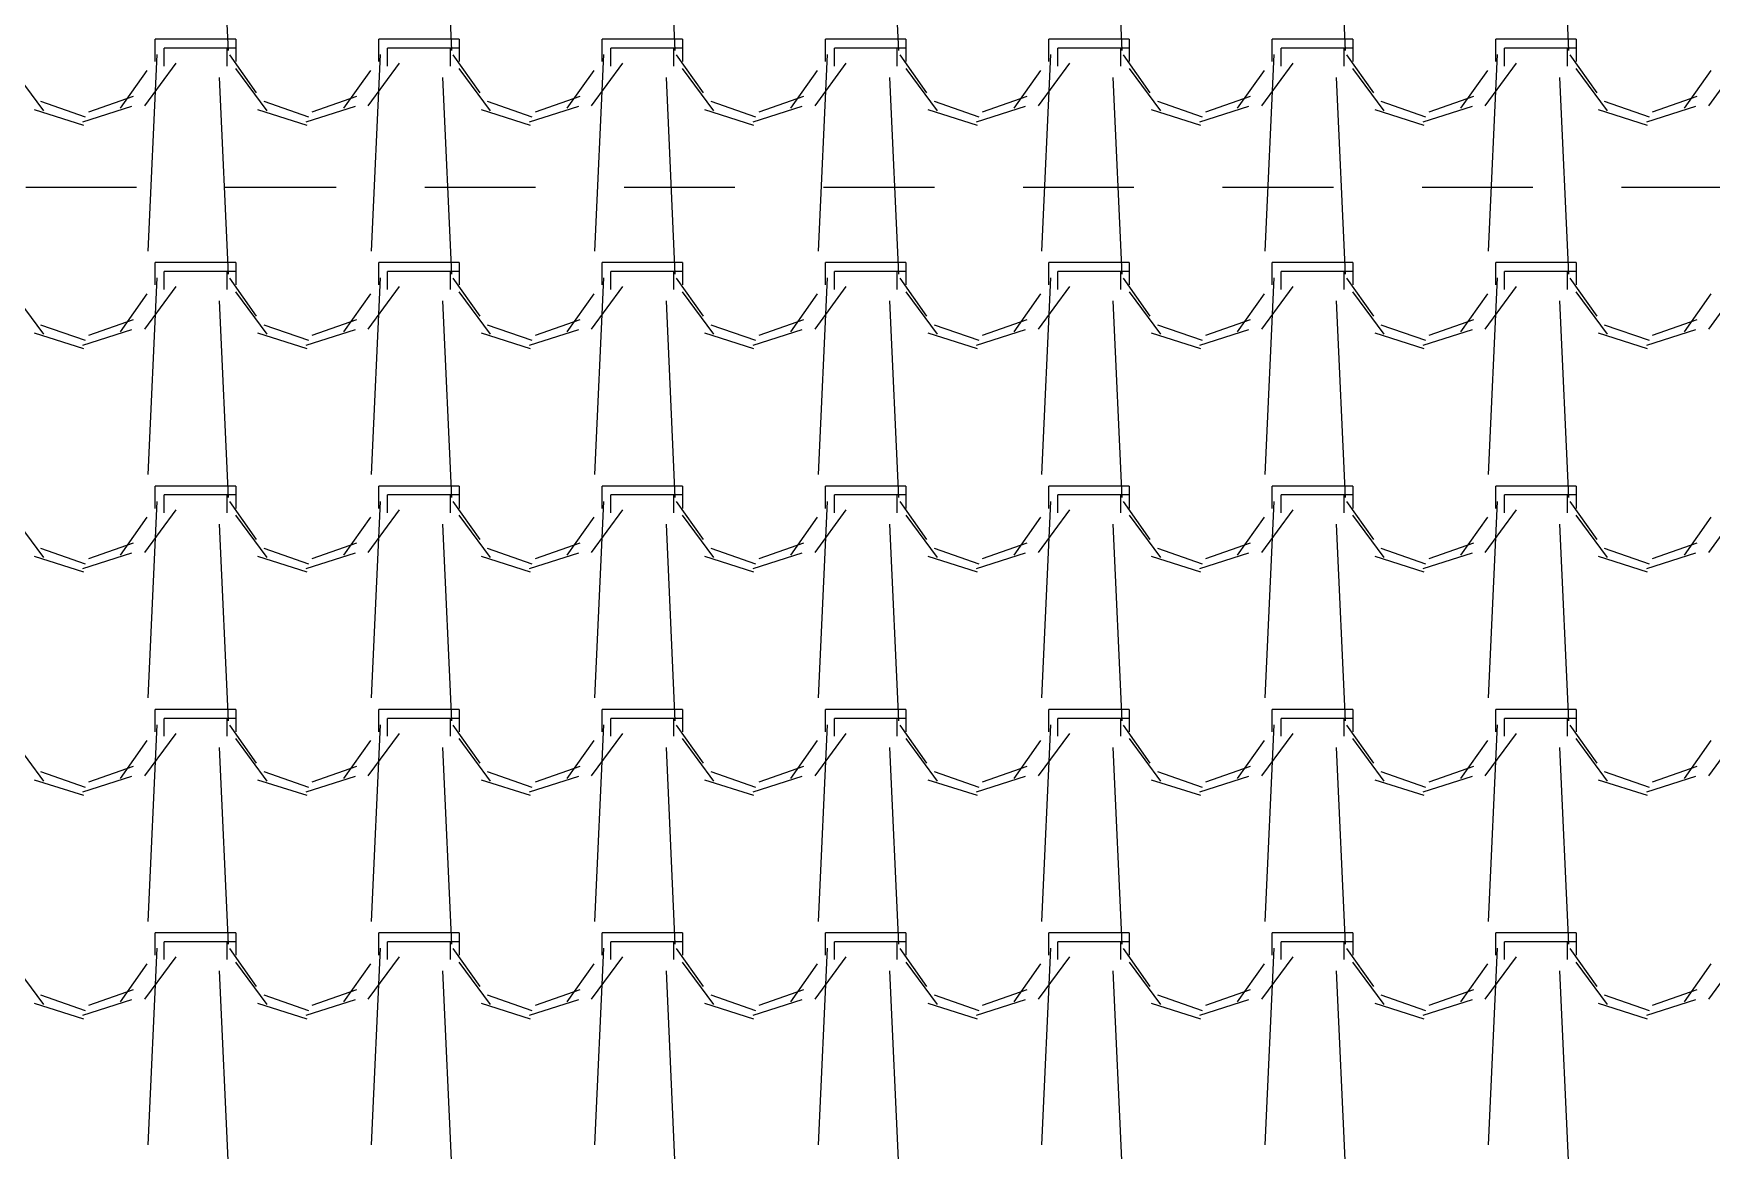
# Model space of a CAD drawing. Header units: millimetres. Extents: x 3923 to 4007, y 744 to 863.
# Drawn here: x 3933.053 to 3934.946, y 854.368 to 855.628 of the extents above; entities that cross this region are included whole.
import ezdxf

# ---------------------------------------------------------------- set-up
doc = ezdxf.new("R2010")
doc.units = ezdxf.units.MM
doc.linetypes.add('HIDDEN2', pattern=[0.1875, 0.125, -0.0625])
doc.layers.add('-HIDRO', color=8, linetype='Continuous')

msp = doc.modelspace()

# ---------------------------------------------------------------- linework, layer by layer
at = {"layer": '-HIDRO', "linetype": 'Continuous'}
for p, q in [((3933.2623, 855.8306), (3933.2723, 855.6088)), ((3933.5143, 855.8306), (3933.5243, 855.6088)), ((3933.7663, 855.8306), (3933.7763, 855.6088)), ((3934.0183, 855.8306), (3934.0284, 855.6088)), ((3934.2703, 855.8306), (3934.2804, 855.6088)), ((3934.5223, 855.8306), (3934.5324, 855.6088)), ((3934.7743, 855.8306), (3934.7844, 855.6088)), ((3933.2708, 855.6216), (3933.1902, 855.6216)), ((3933.1902, 855.5964), (3933.1902, 855.6216)), ((3933.2708, 855.6115), (3933.2002, 855.6115)), ((3933.2002, 855.5913), (3933.2002, 855.6115)), ((3933.2809, 855.6216), (3933.2708, 855.6216)), ((3933.2708, 855.6115), (3933.2708, 855.5913)), ((3933.2809, 855.6115), (3933.2708, 855.6115)), ((3933.2809, 855.6216), (3933.2809, 855.5964)), ((3933.5228, 855.6216), (3933.4422, 855.6216)), ((3933.4422, 855.5964), (3933.4422, 855.6216)), ((3933.5228, 855.6115), (3933.4522, 855.6115)), ((3933.4522, 855.5913), (3933.4522, 855.6115)), ((3933.5329, 855.6216), (3933.5228, 855.6216)), ((3933.5228, 855.6115), (3933.5228, 855.5913)), ((3933.5329, 855.6115), (3933.5228, 855.6115)), ((3933.5329, 855.6216), (3933.5329, 855.5964)), ((3933.7748, 855.6216), (3933.6942, 855.6216)), ((3933.6942, 855.5964), (3933.6942, 855.6216)), ((3933.7748, 855.6115), (3933.7042, 855.6115)), ((3933.7042, 855.5913), (3933.7042, 855.6115)), ((3933.7849, 855.6216), (3933.7748, 855.6216)), ((3933.7748, 855.6115), (3933.7748, 855.5913)), ((3933.7849, 855.6115), (3933.7748, 855.6115)), ((3933.7849, 855.6216), (3933.7849, 855.5964)), ((3934.0268, 855.6216), (3933.9462, 855.6216)), ((3933.9462, 855.5964), (3933.9462, 855.6216)), ((3934.0268, 855.6115), (3933.9562, 855.6115)), ((3933.9562, 855.5913), (3933.9562, 855.6115)), ((3934.0369, 855.6216), (3934.0268, 855.6216)), ((3934.0268, 855.6115), (3934.0268, 855.5913)), ((3934.0369, 855.6115), (3934.0268, 855.6115)), ((3934.0369, 855.6216), (3934.0369, 855.5964)), ((3934.2788, 855.6216), (3934.1982, 855.6216)), ((3934.1982, 855.5964), (3934.1982, 855.6216)), ((3934.2788, 855.6115), (3934.2082, 855.6115)), ((3934.2082, 855.5913), (3934.2082, 855.6115)), ((3934.2889, 855.6216), (3934.2788, 855.6216)), ((3934.2788, 855.6115), (3934.2788, 855.5913)), ((3934.2889, 855.6115), (3934.2788, 855.6115)), ((3934.2889, 855.6216), (3934.2889, 855.5964)), ((3934.5308, 855.6216), (3934.4502, 855.6216)), ((3934.4502, 855.5964), (3934.4502, 855.6216)), ((3934.5308, 855.6115), (3934.4602, 855.6115)), ((3934.4602, 855.5913), (3934.4602, 855.6115)), ((3934.5409, 855.6216), (3934.5308, 855.6216)), ((3934.5308, 855.6115), (3934.5308, 855.5913)), ((3934.5409, 855.6115), (3934.5308, 855.6115)), ((3934.5409, 855.6216), (3934.5409, 855.5964)), ((3934.7828, 855.6216), (3934.7022, 855.6216)), ((3934.7022, 855.5964), (3934.7022, 855.6216)), ((3934.7828, 855.6115), (3934.7122, 855.6115)), ((3934.7122, 855.5913), (3934.7122, 855.6115)), ((3934.7929, 855.6216), (3934.7828, 855.6216)), ((3934.7828, 855.6115), (3934.7828, 855.5913)), ((3934.7929, 855.6115), (3934.7828, 855.6115)), ((3934.7929, 855.6216), (3934.7929, 855.5964)), ((3933.0287, 855.5886), (3933.064, 855.5408)), ((3933.1784, 855.5467), (3933.2137, 855.5946)), ((3933.1919, 855.6043), (3933.1818, 855.3825)), ((3933.2739, 855.604), (3933.3042, 855.5611)), ((3933.2807, 855.5886), (3933.316, 855.5408)), ((3933.4304, 855.5467), (3933.4657, 855.5946)), ((3933.4439, 855.6043), (3933.4338, 855.3825)), ((3933.5259, 855.604), (3933.5562, 855.5611)), ((3933.5327, 855.5886), (3933.568, 855.5408)), ((3933.6824, 855.5467), (3933.7177, 855.5946)), ((3933.6959, 855.6043), (3933.6858, 855.3825)), ((3933.7779, 855.604), (3933.8082, 855.5611)), ((3933.7847, 855.5886), (3933.82, 855.5408)), ((3933.9344, 855.5467), (3933.9697, 855.5946)), ((3933.9479, 855.6043), (3933.9378, 855.3825)), ((3934.0299, 855.604), (3934.0602, 855.5611)), ((3934.0367, 855.5886), (3934.072, 855.5408)), ((3934.1864, 855.5467), (3934.2217, 855.5946)), ((3934.1999, 855.6043), (3934.1898, 855.3825)), ((3934.2819, 855.604), (3934.3122, 855.5611)), ((3934.2887, 855.5886), (3934.324, 855.5408)), ((3934.411, 855.5437), (3934.4412, 855.5865)), ((3934.4384, 855.5467), (3934.4737, 855.5946)), ((3934.4519, 855.6043), (3934.4418, 855.3825)), ((3934.5339, 855.604), (3934.5642, 855.5611)), ((3934.5407, 855.5886), (3934.576, 855.5408)), ((3934.663, 855.5437), (3934.6932, 855.5865)), ((3934.6904, 855.5467), (3934.7257, 855.5946)), ((3934.7039, 855.6043), (3934.6938, 855.3825)), ((3934.7859, 855.604), (3934.8162, 855.5611)), ((3934.7927, 855.5886), (3934.828, 855.5408)), ((3934.915, 855.5437), (3934.9452, 855.5865)), ((3934.9424, 855.5467), (3934.9777, 855.5946)), ((3933.151, 855.5437), (3933.1812, 855.5865)), ((3933.2623, 855.5786), (3933.2723, 855.3568)), ((3933.403, 855.5437), (3933.4332, 855.5865)), ((3933.5143, 855.5786), (3933.5243, 855.3568)), ((3933.655, 855.5437), (3933.6852, 855.5865)), ((3933.7663, 855.5786), (3933.7763, 855.3568)), ((3933.907, 855.5437), (3933.9372, 855.5865)), ((3934.0183, 855.5786), (3934.0284, 855.3568)), ((3934.159, 855.5437), (3934.1892, 855.5865)), ((3934.2703, 855.5786), (3934.2804, 855.3568)), ((3934.5223, 855.5786), (3934.5324, 855.3568)), ((3934.7743, 855.5786), (3934.7844, 855.3568)), ((3933.0607, 855.5516), (3933.1111, 855.534)), ((3933.1152, 855.5399), (3933.1656, 855.5576)), ((3933.3127, 855.5516), (3933.3631, 855.534)), ((3933.3672, 855.5399), (3933.4176, 855.5576)), ((3933.5647, 855.5516), (3933.6151, 855.534)), ((3933.6192, 855.5399), (3933.6696, 855.5576)), ((3933.8167, 855.5516), (3933.8671, 855.534)), ((3933.8712, 855.5399), (3933.9216, 855.5576)), ((3934.0687, 855.5516), (3934.1191, 855.534)), ((3934.1232, 855.5399), (3934.1736, 855.5576)), ((3934.3207, 855.5516), (3934.3711, 855.534)), ((3934.3752, 855.5399), (3934.4256, 855.5576)), ((3934.5727, 855.5516), (3934.6231, 855.534)), ((3934.6272, 855.5399), (3934.6776, 855.5576)), ((3934.8247, 855.5516), (3934.8751, 855.534)), ((3934.8792, 855.5399), (3934.9296, 855.5576)), ((3933.0537, 855.5423), (3933.1091, 855.5247)), ((3933.1085, 855.5286), (3933.1639, 855.5463)), ((3933.3057, 855.5423), (3933.3611, 855.5247)), ((3933.3605, 855.5286), (3933.4159, 855.5463)), ((3933.5577, 855.5423), (3933.6131, 855.5247)), ((3933.6125, 855.5286), (3933.6679, 855.5463)), ((3933.8097, 855.5423), (3933.8651, 855.5247)), ((3933.8645, 855.5286), (3933.9199, 855.5463)), ((3934.0617, 855.5423), (3934.1171, 855.5247)), ((3934.1165, 855.5286), (3934.1719, 855.5463)), ((3934.3137, 855.5423), (3934.3691, 855.5247)), ((3934.3685, 855.5286), (3934.4239, 855.5463)), ((3934.5657, 855.5423), (3934.6211, 855.5247)), ((3934.6205, 855.5286), (3934.6759, 855.5463)), ((3934.8177, 855.5423), (3934.8731, 855.5247)), ((3934.8725, 855.5286), (3934.9279, 855.5463)), ((3933.2708, 855.3696), (3933.1902, 855.3696)), ((3933.1902, 855.3444), (3933.1902, 855.3696)), ((3933.2708, 855.3595), (3933.2002, 855.3595)), ((3933.2002, 855.3393), (3933.2002, 855.3595)), ((3933.2809, 855.3696), (3933.2708, 855.3696)), ((3933.2708, 855.3595), (3933.2708, 855.3393)), ((3933.2809, 855.3595), (3933.2708, 855.3595)), ((3933.2809, 855.3696), (3933.2809, 855.3444)), ((3933.5228, 855.3696), (3933.4422, 855.3696)), ((3933.4422, 855.3444), (3933.4422, 855.3696)), ((3933.5228, 855.3595), (3933.4522, 855.3595)), ((3933.4522, 855.3393), (3933.4522, 855.3595)), ((3933.5329, 855.3696), (3933.5228, 855.3696)), ((3933.5228, 855.3595), (3933.5228, 855.3393)), ((3933.5329, 855.3595), (3933.5228, 855.3595)), ((3933.5329, 855.3696), (3933.5329, 855.3444)), ((3933.7748, 855.3696), (3933.6942, 855.3696)), ((3933.6942, 855.3444), (3933.6942, 855.3696)), ((3933.7748, 855.3595), (3933.7042, 855.3595)), ((3933.7042, 855.3393), (3933.7042, 855.3595)), ((3933.7849, 855.3696), (3933.7748, 855.3696)), ((3933.7748, 855.3595), (3933.7748, 855.3393)), ((3933.7849, 855.3595), (3933.7748, 855.3595)), ((3933.7849, 855.3696), (3933.7849, 855.3444)), ((3934.0268, 855.3696), (3933.9462, 855.3696)), ((3933.9462, 855.3444), (3933.9462, 855.3696)), ((3934.0268, 855.3595), (3933.9562, 855.3595)), ((3933.9562, 855.3393), (3933.9562, 855.3595)), ((3934.0369, 855.3696), (3934.0268, 855.3696)), ((3934.0268, 855.3595), (3934.0268, 855.3393)), ((3934.0369, 855.3595), (3934.0268, 855.3595)), ((3934.0369, 855.3696), (3934.0369, 855.3444)), ((3934.2788, 855.3696), (3934.1982, 855.3696)), ((3934.1982, 855.3444), (3934.1982, 855.3696)), ((3934.2788, 855.3595), (3934.2082, 855.3595)), ((3934.2082, 855.3393), (3934.2082, 855.3595)), ((3934.2889, 855.3696), (3934.2788, 855.3696)), ((3934.2788, 855.3595), (3934.2788, 855.3393)), ((3934.2889, 855.3595), (3934.2788, 855.3595)), ((3934.2889, 855.3696), (3934.2889, 855.3444)), ((3934.5308, 855.3696), (3934.4502, 855.3696)), ((3934.4502, 855.3444), (3934.4502, 855.3696)), ((3934.5308, 855.3595), (3934.4602, 855.3595)), ((3934.4602, 855.3393), (3934.4602, 855.3595)), ((3934.5409, 855.3696), (3934.5308, 855.3696)), ((3934.5308, 855.3595), (3934.5308, 855.3393)), ((3934.5409, 855.3595), (3934.5308, 855.3595)), ((3934.5409, 855.3696), (3934.5409, 855.3444)), ((3934.7828, 855.3696), (3934.7022, 855.3696)), ((3934.7022, 855.3444), (3934.7022, 855.3696)), ((3934.7828, 855.3595), (3934.7122, 855.3595)), ((3934.7122, 855.3393), (3934.7122, 855.3595)), ((3934.7929, 855.3696), (3934.7828, 855.3696)), ((3934.7828, 855.3595), (3934.7828, 855.3393)), ((3934.7929, 855.3595), (3934.7828, 855.3595)), ((3934.7929, 855.3696), (3934.7929, 855.3444)), ((3933.1784, 855.2947), (3933.2137, 855.3426)), ((3933.1919, 855.3523), (3933.1818, 855.1305)), ((3933.2739, 855.352), (3933.3042, 855.3091)), ((3933.4304, 855.2947), (3933.4657, 855.3426)), ((3933.4439, 855.3523), (3933.4338, 855.1305)), ((3933.5259, 855.352), (3933.5562, 855.3091)), ((3933.6824, 855.2947), (3933.7177, 855.3426)), ((3933.6959, 855.3523), (3933.6858, 855.1305)), ((3933.7779, 855.352), (3933.8082, 855.3091)), ((3933.9344, 855.2947), (3933.9697, 855.3426)), ((3933.9479, 855.3523), (3933.9378, 855.1305)), ((3934.0299, 855.352), (3934.0602, 855.3091)), ((3934.1864, 855.2947), (3934.2217, 855.3426)), ((3934.1999, 855.3523), (3934.1898, 855.1305)), ((3934.2819, 855.352), (3934.3122, 855.3091)), ((3934.4384, 855.2947), (3934.4737, 855.3426)), ((3934.4519, 855.3523), (3934.4418, 855.1305)), ((3934.5339, 855.352), (3934.5642, 855.3091)), ((3934.6904, 855.2947), (3934.7257, 855.3426)), ((3934.7039, 855.3523), (3934.6938, 855.1305)), ((3934.7859, 855.352), (3934.8162, 855.3091)), ((3934.9424, 855.2947), (3934.9777, 855.3426)), ((3933.0287, 855.3366), (3933.064, 855.2888)), ((3933.151, 855.2917), (3933.1812, 855.3345)), ((3933.2623, 855.3266), (3933.2723, 855.1048)), ((3933.2807, 855.3366), (3933.316, 855.2888)), ((3933.403, 855.2917), (3933.4332, 855.3345)), ((3933.5143, 855.3266), (3933.5243, 855.1048)), ((3933.5327, 855.3366), (3933.568, 855.2888)), ((3933.655, 855.2917), (3933.6852, 855.3345)), ((3933.7663, 855.3266), (3933.7763, 855.1048)), ((3933.7847, 855.3366), (3933.82, 855.2888)), ((3933.907, 855.2917), (3933.9372, 855.3345)), ((3934.0183, 855.3266), (3934.0284, 855.1048)), ((3934.0367, 855.3366), (3934.072, 855.2888)), ((3934.159, 855.2917), (3934.1892, 855.3345)), ((3934.2703, 855.3266), (3934.2804, 855.1048)), ((3934.2887, 855.3366), (3934.324, 855.2888)), ((3934.411, 855.2917), (3934.4412, 855.3345)), ((3934.5223, 855.3266), (3934.5324, 855.1048)), ((3934.5407, 855.3366), (3934.576, 855.2888)), ((3934.663, 855.2917), (3934.6932, 855.3345)), ((3934.7743, 855.3266), (3934.7844, 855.1048)), ((3934.7927, 855.3366), (3934.828, 855.2888)), ((3934.915, 855.2917), (3934.9452, 855.3345)), ((3933.1152, 855.2879), (3933.1656, 855.3055)), ((3933.3672, 855.2879), (3933.4176, 855.3055)), ((3933.6192, 855.2879), (3933.6696, 855.3055)), ((3933.8712, 855.2879), (3933.9216, 855.3055)), ((3934.1232, 855.2879), (3934.1736, 855.3055)), ((3934.3752, 855.2879), (3934.4256, 855.3055)), ((3934.6272, 855.2879), (3934.6776, 855.3055)), ((3934.8792, 855.2879), (3934.9296, 855.3055)), ((3933.0537, 855.2903), (3933.1091, 855.2727)), ((3933.0607, 855.2996), (3933.1111, 855.282)), ((3933.1085, 855.2766), (3933.1639, 855.2943)), ((3933.3057, 855.2903), (3933.3611, 855.2727)), ((3933.3127, 855.2996), (3933.3631, 855.282)), ((3933.3605, 855.2766), (3933.4159, 855.2943)), ((3933.5577, 855.2903), (3933.6131, 855.2727)), ((3933.5647, 855.2996), (3933.6151, 855.282)), ((3933.6125, 855.2766), (3933.6679, 855.2943)), ((3933.8097, 855.2903), (3933.8651, 855.2727)), ((3933.8167, 855.2996), (3933.8671, 855.282)), ((3933.8645, 855.2766), (3933.9199, 855.2943)), ((3934.0617, 855.2903), (3934.1171, 855.2727)), ((3934.0687, 855.2996), (3934.1191, 855.282)), ((3934.1165, 855.2766), (3934.1719, 855.2943)), ((3934.3137, 855.2903), (3934.3691, 855.2727)), ((3934.3207, 855.2996), (3934.3711, 855.282)), ((3934.3685, 855.2766), (3934.4239, 855.2943)), ((3934.5657, 855.2903), (3934.6211, 855.2727)), ((3934.5727, 855.2996), (3934.6231, 855.282)), ((3934.6205, 855.2766), (3934.6759, 855.2943)), ((3934.8177, 855.2903), (3934.8731, 855.2727)), ((3934.8247, 855.2996), (3934.8751, 855.282)), ((3934.8725, 855.2766), (3934.9279, 855.2943)), ((3933.2708, 855.1176), (3933.1902, 855.1176)), ((3933.1902, 855.0924), (3933.1902, 855.1176)), ((3933.2809, 855.1176), (3933.2708, 855.1176)), ((3933.2809, 855.1176), (3933.2809, 855.0924)), ((3933.5228, 855.1176), (3933.4422, 855.1176)), ((3933.4422, 855.0924), (3933.4422, 855.1176)), ((3933.5329, 855.1176), (3933.5228, 855.1176)), ((3933.5329, 855.1176), (3933.5329, 855.0924)), ((3933.7748, 855.1176), (3933.6942, 855.1176)), ((3933.6942, 855.0924), (3933.6942, 855.1176)), ((3933.7849, 855.1176), (3933.7748, 855.1176)), ((3933.7849, 855.1176), (3933.7849, 855.0924)), ((3934.0268, 855.1176), (3933.9462, 855.1176)), ((3933.9462, 855.0924), (3933.9462, 855.1176)), ((3934.0369, 855.1176), (3934.0268, 855.1176)), ((3934.0369, 855.1176), (3934.0369, 855.0924)), ((3934.2788, 855.1176), (3934.1982, 855.1176)), ((3934.1982, 855.0924), (3934.1982, 855.1176)), ((3934.2889, 855.1176), (3934.2788, 855.1176)), ((3934.2889, 855.1176), (3934.2889, 855.0924)), ((3934.5308, 855.1176), (3934.4502, 855.1176)), ((3934.4502, 855.0924), (3934.4502, 855.1176)), ((3934.5409, 855.1176), (3934.5308, 855.1176)), ((3934.5409, 855.1176), (3934.5409, 855.0924)), ((3934.7828, 855.1176), (3934.7022, 855.1176)), ((3934.7022, 855.0924), (3934.7022, 855.1176)), ((3934.7929, 855.1176), (3934.7828, 855.1176)), ((3934.7929, 855.1176), (3934.7929, 855.0924)), ((3933.1919, 855.1003), (3933.1818, 854.8785)), ((3933.2708, 855.1075), (3933.2002, 855.1075)), ((3933.2002, 855.0873), (3933.2002, 855.1075)), ((3933.2708, 855.1075), (3933.2708, 855.0873)), ((3933.2809, 855.1075), (3933.2708, 855.1075)), ((3933.2739, 855.1), (3933.3042, 855.0571)), ((3933.4439, 855.1003), (3933.4338, 854.8785)), ((3933.5228, 855.1075), (3933.4522, 855.1075)), ((3933.4522, 855.0873), (3933.4522, 855.1075)), ((3933.5228, 855.1075), (3933.5228, 855.0873)), ((3933.5329, 855.1075), (3933.5228, 855.1075)), ((3933.5259, 855.1), (3933.5562, 855.0571)), ((3933.6959, 855.1003), (3933.6858, 854.8785)), ((3933.7748, 855.1075), (3933.7042, 855.1075)), ((3933.7042, 855.0873), (3933.7042, 855.1075)), ((3933.7748, 855.1075), (3933.7748, 855.0873)), ((3933.7849, 855.1075), (3933.7748, 855.1075)), ((3933.7779, 855.1), (3933.8082, 855.0571)), ((3933.9479, 855.1003), (3933.9378, 854.8785)), ((3934.0268, 855.1075), (3933.9562, 855.1075)), ((3933.9562, 855.0873), (3933.9562, 855.1075)), ((3934.0268, 855.1075), (3934.0268, 855.0873)), ((3934.0369, 855.1075), (3934.0268, 855.1075)), ((3934.0299, 855.1), (3934.0602, 855.0571)), ((3934.1999, 855.1003), (3934.1898, 854.8785)), ((3934.2788, 855.1075), (3934.2082, 855.1075)), ((3934.2082, 855.0873), (3934.2082, 855.1075)), ((3934.2788, 855.1075), (3934.2788, 855.0873)), ((3934.2889, 855.1075), (3934.2788, 855.1075)), ((3934.2819, 855.1), (3934.3122, 855.0571)), ((3934.4519, 855.1003), (3934.4418, 854.8785)), ((3934.5308, 855.1075), (3934.4602, 855.1075)), ((3934.4602, 855.0873), (3934.4602, 855.1075)), ((3934.5308, 855.1075), (3934.5308, 855.0873)), ((3934.5409, 855.1075), (3934.5308, 855.1075)), ((3934.5339, 855.1), (3934.5642, 855.0571)), ((3934.7039, 855.1003), (3934.6938, 854.8785)), ((3934.7828, 855.1075), (3934.7122, 855.1075)), ((3934.7122, 855.0873), (3934.7122, 855.1075)), ((3934.7828, 855.1075), (3934.7828, 855.0873)), ((3934.7929, 855.1075), (3934.7828, 855.1075)), ((3934.7859, 855.1), (3934.8162, 855.0571)), ((3933.0287, 855.0846), (3933.064, 855.0368)), ((3933.151, 855.0397), (3933.1812, 855.0825)), ((3933.1784, 855.0427), (3933.2137, 855.0906)), ((3933.2807, 855.0846), (3933.316, 855.0368)), ((3933.403, 855.0397), (3933.4332, 855.0825)), ((3933.4304, 855.0427), (3933.4657, 855.0906)), ((3933.5327, 855.0846), (3933.568, 855.0368)), ((3933.655, 855.0397), (3933.6852, 855.0825)), ((3933.6824, 855.0427), (3933.7177, 855.0906)), ((3933.7847, 855.0846), (3933.82, 855.0368)), ((3933.907, 855.0397), (3933.9372, 855.0825)), ((3933.9344, 855.0427), (3933.9697, 855.0906)), ((3934.0367, 855.0846), (3934.072, 855.0368)), ((3934.159, 855.0397), (3934.1892, 855.0825)), ((3934.1864, 855.0427), (3934.2217, 855.0906)), ((3934.2887, 855.0846), (3934.324, 855.0368)), ((3934.411, 855.0397), (3934.4412, 855.0825)), ((3934.4384, 855.0427), (3934.4737, 855.0906)), ((3934.5407, 855.0846), (3934.576, 855.0368)), ((3934.663, 855.0397), (3934.6932, 855.0825)), ((3934.6904, 855.0427), (3934.7257, 855.0906)), ((3934.7927, 855.0846), (3934.828, 855.0368)), ((3934.915, 855.0397), (3934.9452, 855.0825)), ((3934.9424, 855.0427), (3934.9777, 855.0906)), ((3933.2623, 855.0746), (3933.2723, 854.8528)), ((3933.5143, 855.0746), (3933.5243, 854.8528)), ((3933.7663, 855.0746), (3933.7763, 854.8528)), ((3934.0183, 855.0746), (3934.0284, 854.8528)), ((3934.2703, 855.0746), (3934.2804, 854.8528)), ((3934.5223, 855.0746), (3934.5324, 854.8528)), ((3934.7743, 855.0746), (3934.7844, 854.8528)), ((3933.0537, 855.0383), (3933.1091, 855.0207)), ((3933.0607, 855.0476), (3933.1111, 855.03)), ((3933.1085, 855.0246), (3933.1639, 855.0423)), ((3933.1152, 855.0359), (3933.1656, 855.0535)), ((3933.3057, 855.0383), (3933.3611, 855.0207)), ((3933.3127, 855.0476), (3933.3631, 855.03)), ((3933.3605, 855.0246), (3933.4159, 855.0423)), ((3933.3672, 855.0359), (3933.4176, 855.0535)), ((3933.5577, 855.0383), (3933.6131, 855.0207)), ((3933.5647, 855.0476), (3933.6151, 855.03)), ((3933.6125, 855.0246), (3933.6679, 855.0423)), ((3933.6192, 855.0359), (3933.6696, 855.0535)), ((3933.8097, 855.0383), (3933.8651, 855.0207)), ((3933.8167, 855.0476), (3933.8671, 855.03)), ((3933.8645, 855.0246), (3933.9199, 855.0423)), ((3933.8712, 855.0359), (3933.9216, 855.0535)), ((3934.0617, 855.0383), (3934.1171, 855.0207)), ((3934.0687, 855.0476), (3934.1191, 855.03)), ((3934.1165, 855.0246), (3934.1719, 855.0423)), ((3934.1232, 855.0359), (3934.1736, 855.0535)), ((3934.3137, 855.0383), (3934.3691, 855.0207)), ((3934.3207, 855.0476), (3934.3711, 855.03)), ((3934.3685, 855.0246), (3934.4239, 855.0423)), ((3934.3752, 855.0359), (3934.4256, 855.0535)), ((3934.5657, 855.0383), (3934.6211, 855.0207)), ((3934.5727, 855.0476), (3934.6231, 855.03)), ((3934.6205, 855.0246), (3934.6759, 855.0423)), ((3934.6272, 855.0359), (3934.6776, 855.0535)), ((3934.8177, 855.0383), (3934.8731, 855.0207)), ((3934.8247, 855.0476), (3934.8751, 855.03)), ((3934.8725, 855.0246), (3934.9279, 855.0423)), ((3934.8792, 855.0359), (3934.9296, 855.0535)), ((3933.2708, 854.8656), (3933.1902, 854.8656)), ((3933.1902, 854.8404), (3933.1902, 854.8656)), ((3933.2708, 854.8555), (3933.2002, 854.8555)), ((3933.2002, 854.8353), (3933.2002, 854.8555)), ((3933.2809, 854.8656), (3933.2708, 854.8656)), ((3933.2708, 854.8555), (3933.2708, 854.8353)), ((3933.2809, 854.8555), (3933.2708, 854.8555)), ((3933.2809, 854.8656), (3933.2809, 854.8404)), ((3933.5228, 854.8656), (3933.4422, 854.8656)), ((3933.4422, 854.8404), (3933.4422, 854.8656)), ((3933.5228, 854.8555), (3933.4522, 854.8555)), ((3933.4522, 854.8353), (3933.4522, 854.8555)), ((3933.5329, 854.8656), (3933.5228, 854.8656)), ((3933.5228, 854.8555), (3933.5228, 854.8353)), ((3933.5329, 854.8555), (3933.5228, 854.8555)), ((3933.5329, 854.8656), (3933.5329, 854.8404)), ((3933.7748, 854.8656), (3933.6942, 854.8656)), ((3933.6942, 854.8404), (3933.6942, 854.8656)), ((3933.7748, 854.8555), (3933.7042, 854.8555)), ((3933.7042, 854.8353), (3933.7042, 854.8555)), ((3933.7849, 854.8656), (3933.7748, 854.8656)), ((3933.7748, 854.8555), (3933.7748, 854.8353)), ((3933.7849, 854.8555), (3933.7748, 854.8555)), ((3933.7849, 854.8656), (3933.7849, 854.8404)), ((3934.0268, 854.8656), (3933.9462, 854.8656)), ((3933.9462, 854.8404), (3933.9462, 854.8656)), ((3934.0268, 854.8555), (3933.9562, 854.8555)), ((3933.9562, 854.8353), (3933.9562, 854.8555)), ((3934.0369, 854.8656), (3934.0268, 854.8656)), ((3934.0268, 854.8555), (3934.0268, 854.8353)), ((3934.0369, 854.8555), (3934.0268, 854.8555)), ((3934.0369, 854.8656), (3934.0369, 854.8404)), ((3934.2788, 854.8656), (3934.1982, 854.8656)), ((3934.1982, 854.8404), (3934.1982, 854.8656)), ((3934.2788, 854.8555), (3934.2082, 854.8555)), ((3934.2082, 854.8353), (3934.2082, 854.8555)), ((3934.2889, 854.8656), (3934.2788, 854.8656)), ((3934.2788, 854.8555), (3934.2788, 854.8353)), ((3934.2889, 854.8555), (3934.2788, 854.8555)), ((3934.2889, 854.8656), (3934.2889, 854.8404)), ((3934.5308, 854.8656), (3934.4502, 854.8656)), ((3934.4502, 854.8404), (3934.4502, 854.8656)), ((3934.5308, 854.8555), (3934.4602, 854.8555)), ((3934.4602, 854.8353), (3934.4602, 854.8555)), ((3934.5409, 854.8656), (3934.5308, 854.8656)), ((3934.5308, 854.8555), (3934.5308, 854.8353)), ((3934.5409, 854.8555), (3934.5308, 854.8555)), ((3934.5409, 854.8656), (3934.5409, 854.8404)), ((3934.7828, 854.8656), (3934.7022, 854.8656)), ((3934.7022, 854.8404), (3934.7022, 854.8656)), ((3934.7828, 854.8555), (3934.7122, 854.8555)), ((3934.7122, 854.8353), (3934.7122, 854.8555)), ((3934.7929, 854.8656), (3934.7828, 854.8656)), ((3934.7828, 854.8555), (3934.7828, 854.8353)), ((3934.7929, 854.8555), (3934.7828, 854.8555)), ((3934.7929, 854.8656), (3934.7929, 854.8404)), ((3933.0287, 854.8326), (3933.064, 854.7848)), ((3933.151, 854.7877), (3933.1812, 854.8305)), ((3933.1784, 854.7907), (3933.2137, 854.8386)), ((3933.1919, 854.8483), (3933.1818, 854.6265)), ((3933.2739, 854.848), (3933.3042, 854.8051)), ((3933.2807, 854.8326), (3933.316, 854.7848)), ((3933.403, 854.7877), (3933.4332, 854.8305)), ((3933.4304, 854.7907), (3933.4657, 854.8386)), ((3933.4439, 854.8483), (3933.4338, 854.6265)), ((3933.5259, 854.848), (3933.5562, 854.8051)), ((3933.5327, 854.8326), (3933.568, 854.7848)), ((3933.655, 854.7877), (3933.6852, 854.8305)), ((3933.6824, 854.7907), (3933.7177, 854.8386)), ((3933.6959, 854.8483), (3933.6858, 854.6265)), ((3933.7779, 854.848), (3933.8082, 854.8051)), ((3933.7847, 854.8326), (3933.82, 854.7848)), ((3933.907, 854.7877), (3933.9372, 854.8305)), ((3933.9344, 854.7907), (3933.9697, 854.8386)), ((3933.9479, 854.8483), (3933.9378, 854.6265)), ((3934.0299, 854.848), (3934.0602, 854.8051)), ((3934.0367, 854.8326), (3934.072, 854.7848)), ((3934.159, 854.7877), (3934.1892, 854.8305)), ((3934.1864, 854.7907), (3934.2217, 854.8386)), ((3934.1999, 854.8483), (3934.1898, 854.6265)), ((3934.2819, 854.848), (3934.3122, 854.8051)), ((3934.2887, 854.8326), (3934.324, 854.7848)), ((3934.411, 854.7877), (3934.4412, 854.8305)), ((3934.4384, 854.7907), (3934.4737, 854.8386)), ((3934.4519, 854.8483), (3934.4418, 854.6265)), ((3934.5339, 854.848), (3934.5642, 854.8051)), ((3934.5407, 854.8326), (3934.576, 854.7848)), ((3934.663, 854.7877), (3934.6932, 854.8305)), ((3934.6904, 854.7907), (3934.7257, 854.8386)), ((3934.7039, 854.8483), (3934.6938, 854.6265)), ((3934.7859, 854.848), (3934.8162, 854.8051)), ((3934.7927, 854.8326), (3934.828, 854.7848)), ((3934.915, 854.7877), (3934.9452, 854.8305)), ((3934.9424, 854.7907), (3934.9777, 854.8386)), ((3933.2623, 854.8226), (3933.2723, 854.6008)), ((3933.5143, 854.8226), (3933.5243, 854.6008)), ((3933.7663, 854.8226), (3933.7763, 854.6008)), ((3934.0183, 854.8226), (3934.0284, 854.6008)), ((3934.2703, 854.8226), (3934.2804, 854.6008)), ((3934.5223, 854.8226), (3934.5324, 854.6008)), ((3934.7743, 854.8226), (3934.7844, 854.6008)), ((3933.0607, 854.7956), (3933.1111, 854.778)), ((3933.1152, 854.7839), (3933.1656, 854.8015)), ((3933.3127, 854.7956), (3933.3631, 854.778)), ((3933.3672, 854.7839), (3933.4176, 854.8015)), ((3933.5647, 854.7956), (3933.6151, 854.778)), ((3933.6192, 854.7839), (3933.6696, 854.8015)), ((3933.8167, 854.7956), (3933.8671, 854.778)), ((3933.8712, 854.7839), (3933.9216, 854.8015)), ((3934.0687, 854.7956), (3934.1191, 854.778)), ((3934.1232, 854.7839), (3934.1736, 854.8015)), ((3934.3207, 854.7956), (3934.3711, 854.778)), ((3934.3752, 854.7839), (3934.4256, 854.8015)), ((3934.5727, 854.7956), (3934.6231, 854.778)), ((3934.6272, 854.7839), (3934.6776, 854.8015)), ((3934.8247, 854.7956), (3934.8751, 854.778)), ((3934.8792, 854.7839), (3934.9296, 854.8015)), ((3933.0537, 854.7863), (3933.1091, 854.7687)), ((3933.1085, 854.7726), (3933.1639, 854.7903)), ((3933.3057, 854.7863), (3933.3611, 854.7687)), ((3933.3605, 854.7726), (3933.4159, 854.7903)), ((3933.5577, 854.7863), (3933.6131, 854.7687)), ((3933.6125, 854.7726), (3933.6679, 854.7903)), ((3933.8097, 854.7863), (3933.8651, 854.7687)), ((3933.8645, 854.7726), (3933.9199, 854.7903)), ((3934.0617, 854.7863), (3934.1171, 854.7687)), ((3934.1165, 854.7726), (3934.1719, 854.7903)), ((3934.3137, 854.7863), (3934.3691, 854.7687)), ((3934.3685, 854.7726), (3934.4239, 854.7903)), ((3934.5657, 854.7863), (3934.6211, 854.7687)), ((3934.6205, 854.7726), (3934.6759, 854.7903)), ((3934.8177, 854.7863), (3934.8731, 854.7687)), ((3934.8725, 854.7726), (3934.9279, 854.7903)), ((3933.2708, 854.6136), (3933.1902, 854.6136)), ((3933.1902, 854.5884), (3933.1902, 854.6136)), ((3933.2708, 854.6035), (3933.2002, 854.6035)), ((3933.2002, 854.5833), (3933.2002, 854.6035)), ((3933.2809, 854.6136), (3933.2708, 854.6136)), ((3933.2708, 854.6035), (3933.2708, 854.5833)), ((3933.2809, 854.6035), (3933.2708, 854.6035)), ((3933.2809, 854.6136), (3933.2809, 854.5884)), ((3933.5228, 854.6136), (3933.4422, 854.6136)), ((3933.4422, 854.5884), (3933.4422, 854.6136)), ((3933.5228, 854.6035), (3933.4522, 854.6035)), ((3933.4522, 854.5833), (3933.4522, 854.6035)), ((3933.5329, 854.6136), (3933.5228, 854.6136)), ((3933.5228, 854.6035), (3933.5228, 854.5833)), ((3933.5329, 854.6035), (3933.5228, 854.6035)), ((3933.5329, 854.6136), (3933.5329, 854.5884)), ((3933.7748, 854.6136), (3933.6942, 854.6136)), ((3933.6942, 854.5884), (3933.6942, 854.6136)), ((3933.7748, 854.6035), (3933.7042, 854.6035)), ((3933.7042, 854.5833), (3933.7042, 854.6035)), ((3933.7849, 854.6136), (3933.7748, 854.6136)), ((3933.7748, 854.6035), (3933.7748, 854.5833)), ((3933.7849, 854.6035), (3933.7748, 854.6035)), ((3933.7849, 854.6136), (3933.7849, 854.5884)), ((3934.0268, 854.6136), (3933.9462, 854.6136)), ((3933.9462, 854.5884), (3933.9462, 854.6136)), ((3934.0268, 854.6035), (3933.9562, 854.6035)), ((3933.9562, 854.5833), (3933.9562, 854.6035)), ((3934.0369, 854.6136), (3934.0268, 854.6136)), ((3934.0268, 854.6035), (3934.0268, 854.5833)), ((3934.0369, 854.6035), (3934.0268, 854.6035)), ((3934.0369, 854.6136), (3934.0369, 854.5884)), ((3934.2788, 854.6136), (3934.1982, 854.6136)), ((3934.1982, 854.5884), (3934.1982, 854.6136)), ((3934.2788, 854.6035), (3934.2082, 854.6035)), ((3934.2082, 854.5833), (3934.2082, 854.6035)), ((3934.2889, 854.6136), (3934.2788, 854.6136)), ((3934.2788, 854.6035), (3934.2788, 854.5833)), ((3934.2889, 854.6035), (3934.2788, 854.6035)), ((3934.2889, 854.6136), (3934.2889, 854.5884)), ((3934.5308, 854.6136), (3934.4502, 854.6136)), ((3934.4502, 854.5884), (3934.4502, 854.6136)), ((3934.5308, 854.6035), (3934.4602, 854.6035)), ((3934.4602, 854.5833), (3934.4602, 854.6035)), ((3934.5409, 854.6136), (3934.5308, 854.6136)), ((3934.5308, 854.6035), (3934.5308, 854.5833)), ((3934.5409, 854.6035), (3934.5308, 854.6035)), ((3934.5409, 854.6136), (3934.5409, 854.5884)), ((3934.7828, 854.6136), (3934.7022, 854.6136)), ((3934.7022, 854.5884), (3934.7022, 854.6136)), ((3934.7828, 854.6035), (3934.7122, 854.6035)), ((3934.7122, 854.5833), (3934.7122, 854.6035)), ((3934.7929, 854.6136), (3934.7828, 854.6136)), ((3934.7828, 854.6035), (3934.7828, 854.5833)), ((3934.7929, 854.6035), (3934.7828, 854.6035)), ((3934.7929, 854.6136), (3934.7929, 854.5884)), ((3933.1784, 854.5387), (3933.2137, 854.5866)), ((3933.1919, 854.5963), (3933.1818, 854.3745)), ((3933.2739, 854.596), (3933.3042, 854.5531)), ((3933.4304, 854.5387), (3933.4657, 854.5866)), ((3933.4439, 854.5963), (3933.4338, 854.3745)), ((3933.5259, 854.596), (3933.5562, 854.5531)), ((3933.6824, 854.5387), (3933.7177, 854.5866)), ((3933.6959, 854.5963), (3933.6858, 854.3745)), ((3933.7779, 854.596), (3933.8082, 854.5531)), ((3933.9344, 854.5387), (3933.9697, 854.5866)), ((3933.9479, 854.5963), (3933.9378, 854.3745)), ((3934.0299, 854.596), (3934.0602, 854.5531)), ((3934.1864, 854.5387), (3934.2217, 854.5866)), ((3934.1999, 854.5963), (3934.1898, 854.3745)), ((3934.2819, 854.596), (3934.3122, 854.5531)), ((3934.4384, 854.5387), (3934.4737, 854.5866)), ((3934.4519, 854.5963), (3934.4418, 854.3745)), ((3934.5339, 854.596), (3934.5642, 854.5531)), ((3934.6904, 854.5387), (3934.7257, 854.5866)), ((3934.7039, 854.5963), (3934.6938, 854.3745)), ((3934.7859, 854.596), (3934.8162, 854.5531)), ((3934.9424, 854.5387), (3934.9777, 854.5866)), ((3933.0287, 854.5806), (3933.064, 854.5328)), ((3933.151, 854.5357), (3933.1812, 854.5785)), ((3933.2623, 854.5706), (3933.2723, 854.3488)), ((3933.2807, 854.5806), (3933.316, 854.5328)), ((3933.403, 854.5357), (3933.4332, 854.5785)), ((3933.5143, 854.5706), (3933.5243, 854.3488)), ((3933.5327, 854.5806), (3933.568, 854.5328)), ((3933.655, 854.5357), (3933.6852, 854.5785)), ((3933.7663, 854.5706), (3933.7763, 854.3488)), ((3933.7847, 854.5806), (3933.82, 854.5328)), ((3933.907, 854.5357), (3933.9372, 854.5785)), ((3934.0183, 854.5706), (3934.0284, 854.3488)), ((3934.0367, 854.5806), (3934.072, 854.5328)), ((3934.159, 854.5357), (3934.1892, 854.5785)), ((3934.2703, 854.5706), (3934.2804, 854.3488)), ((3934.2887, 854.5806), (3934.324, 854.5328)), ((3934.411, 854.5357), (3934.4412, 854.5785)), ((3934.5223, 854.5706), (3934.5324, 854.3488)), ((3934.5407, 854.5806), (3934.576, 854.5328)), ((3934.663, 854.5357), (3934.6932, 854.5785)), ((3934.7743, 854.5706), (3934.7844, 854.3488)), ((3934.7927, 854.5806), (3934.828, 854.5328)), ((3934.915, 854.5357), (3934.9452, 854.5785)), ((3933.1152, 854.5319), (3933.1656, 854.5495)), ((3933.3672, 854.5319), (3933.4176, 854.5495)), ((3933.6192, 854.5319), (3933.6696, 854.5495)), ((3933.8712, 854.5319), (3933.9216, 854.5495)), ((3934.1232, 854.5319), (3934.1736, 854.5495)), ((3934.3752, 854.5319), (3934.4256, 854.5495)), ((3934.6272, 854.5319), (3934.6776, 854.5495)), ((3934.8792, 854.5319), (3934.9296, 854.5495)), ((3933.0537, 854.5343), (3933.1091, 854.5167)), ((3933.0607, 854.5436), (3933.1111, 854.526)), ((3933.1085, 854.5206), (3933.1639, 854.5383)), ((3933.3057, 854.5343), (3933.3611, 854.5167)), ((3933.3127, 854.5436), (3933.3631, 854.526)), ((3933.3605, 854.5206), (3933.4159, 854.5383)), ((3933.5577, 854.5343), (3933.6131, 854.5167)), ((3933.5647, 854.5436), (3933.6151, 854.526)), ((3933.6125, 854.5206), (3933.6679, 854.5383)), ((3933.8097, 854.5343), (3933.8651, 854.5167)), ((3933.8167, 854.5436), (3933.8671, 854.526)), ((3933.8645, 854.5206), (3933.9199, 854.5383)), ((3934.0617, 854.5343), (3934.1171, 854.5167)), ((3934.0687, 854.5436), (3934.1191, 854.526)), ((3934.1165, 854.5206), (3934.1719, 854.5383)), ((3934.3137, 854.5343), (3934.3691, 854.5167)), ((3934.3207, 854.5436), (3934.3711, 854.526)), ((3934.3685, 854.5206), (3934.4239, 854.5383)), ((3934.5657, 854.5343), (3934.6211, 854.5167)), ((3934.5727, 854.5436), (3934.6231, 854.526)), ((3934.6205, 854.5206), (3934.6759, 854.5383)), ((3934.8177, 854.5343), (3934.8731, 854.5167)), ((3934.8247, 854.5436), (3934.8751, 854.526)), ((3934.8725, 854.5206), (3934.9279, 854.5383))]:
    msp.add_line(p, q, dxfattribs=at)
at = {"layer": '-HIDRO', "linetype": 'HIDDEN2'}
msp.add_line((3932.3691, 855.4546), (3938.5851, 855.4546), dxfattribs=at)

doc.saveas('drawing.dxf')
